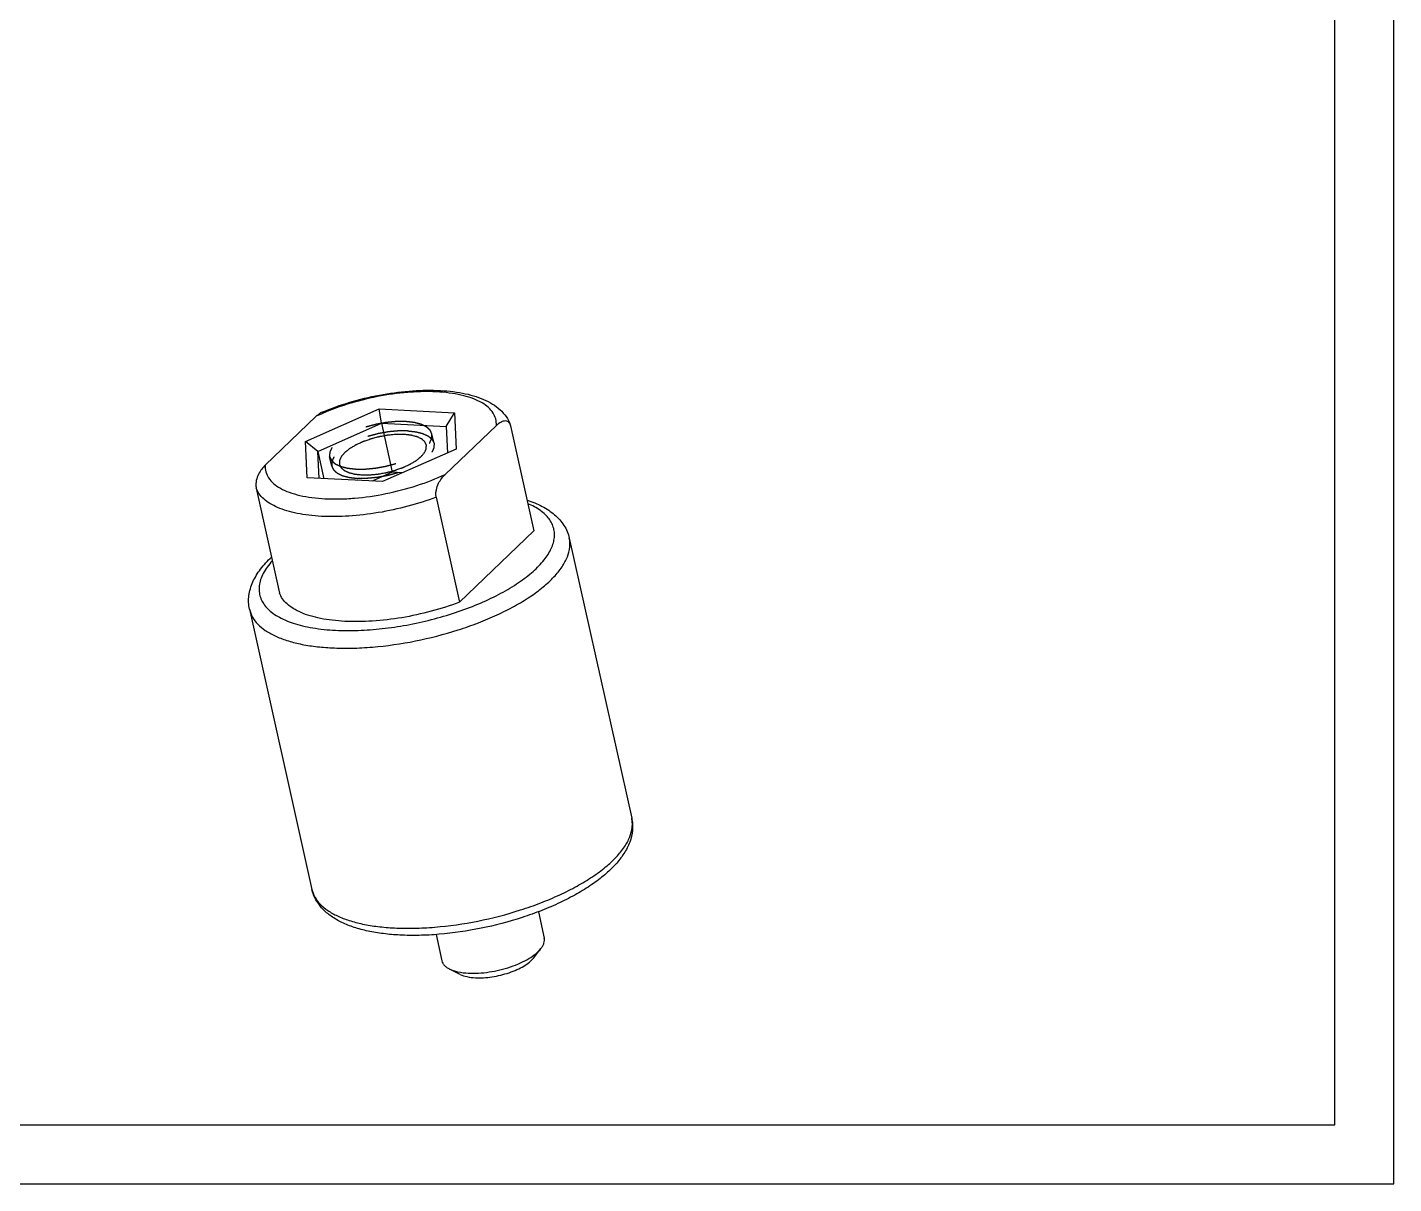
# Model space of a CAD drawing. Header units: millimetres. Extents: x 2093 to 2282, y -1513 to -1246.
# Drawn here: x 2177.4 to 2281.7, y -1513.1 to -1424.8 of the extents above; entities that cross this region are included whole.
import ezdxf

# ---------------------------------------------------------------- set-up
doc = ezdxf.new("R2010")
doc.units = ezdxf.units.MM
doc.header["$LTSCALE"] = 30.734
doc.linetypes.add('HIDDEN', pattern=[0.2, 0.1, -0.1])
doc.layers.get('0').update_dxf_attribs({"linetype": 'CONTINUOUS'})
doc.layers.add('02___PRT_ALL_AXES', color=7, linetype='CONTINUOUS')
doc.layers.add('DEFAULT_2', color=8, linetype='HIDDEN')

msp = doc.modelspace()

# ---------------------------------------------------------------- linework, layer by layer
at = {"color": 7, "linetype": 'Continuous'}
for p, q in [((2281.689, -1513.074), (2281.689, -1245.774)), ((2277.189, -1508.574), (2277.189, -1250.274)), ((2198.653, -1456.44), (2204.27, -1453.959)), ((2204.447, -1455.054), (2204.27, -1453.959)), ((2204.27, -1453.959), (2210.02, -1454.252)), ((2209.404, -1455.307), (2210.02, -1454.252)), ((2210.02, -1454.252), (2210.152, -1457.026)), ((2195.585, -1458.251), (2199.484, -1454.515)), ((2199.604, -1457.193), (2204.447, -1455.054)), ((2204.447, -1455.054), (2205.28, -1458.794)), ((2204.447, -1455.054), (2209.404, -1455.307)), ((2213.22, -1455.215), (2209.321, -1458.951)), ((2209.404, -1455.307), (2209.5, -1457.315)), ((2214.306, -1455.255), (2216.092, -1463.269)), ((2198.785, -1459.215), (2198.653, -1456.44)), ((2199.604, -1457.193), (2198.653, -1456.44)), ((2199.703, -1459.261), (2199.604, -1457.193)), ((2199.604, -1457.193), (2200.069, -1459.28)), ((2210.152, -1457.026), (2204.535, -1459.507)), ((2204.535, -1459.507), (2198.785, -1459.215)), ((2205.28, -1458.794), (2203.755, -1459.468)), ((2206.06, -1458.834), (2205.28, -1458.794)), ((2194.896, -1459.992), (2196.681, -1468.006)), ((2208.632, -1460.692), (2210.418, -1468.706)), ((2216.092, -1463.269), (2210.418, -1468.706)), ((2216.051, -1495.864), (2216.622, -1495.14)), ((2210.47, -1497.108), (2209.645, -1496.695)), ((2097.189, -1508.574), (2277.189, -1508.574)), ((2092.689, -1513.074), (2281.689, -1513.074))]:
    msp.add_line(p, q, dxfattribs=at)
msp.add_arc((2206.601, -1469.66), 16.734, 113.35993, 115.17041, dxfattribs=at)
for points, knots in [([(2199.925, -1454.203), (2200.615, -1453.913), (2202.053, -1453.405), (2204.275, -1452.867), (2206.508, -1452.557), (2208.324, -1452.501), (2209.684, -1452.596), (2210.613, -1452.732), (2211.468, -1452.935), (2212.24, -1453.208), (2212.926, -1453.557), (2213.515, -1453.994), (2213.988, -1454.526), (2214.204, -1454.946), (2214.28, -1455.164)], [0, 0, 0, 0, 0.1447961, 0.2942652, 0.4415806, 0.5802216, 0.6446441, 0.7051807, 0.7616597, 0.814215, 0.863366, 0.9100017, 0.9552327, 1, 1, 1, 1]), ([(2213.22, -1455.215), (2213.231, -1455.051), (2213.201, -1454.716), (2212.988, -1454.243), (2212.62, -1453.824), (2212.112, -1453.465), (2211.472, -1453.165), (2210.713, -1452.929), (2209.844, -1452.758), (2208.881, -1452.656), (2207.84, -1452.625), (2206.346, -1452.679), (2204.416, -1452.927), (2202.14, -1453.469), (2200.668, -1453.995), (2199.966, -1454.298)], [0, 0, 0, 0, 0.0336087, 0.0675317, 0.104448, 0.1463017, 0.1941532, 0.2483687, 0.3088238, 0.3750509, 0.4463364, 0.5217868, 0.6809327, 0.8434859, 1, 1, 1, 1]), ([(2199.925, -1454.203), (2199.845, -1454.237), (2199.689, -1454.332), (2199.552, -1454.45), (2199.484, -1454.515)], [0, 0, 0, 0, 0.4779278, 1, 1, 1, 1]), ([(2213.22, -1455.215), (2213.304, -1455.135), (2213.433, -1455.025), (2213.623, -1454.916), (2213.766, -1454.862), (2213.912, -1454.844), (2214.062, -1454.877), (2214.2, -1454.987), (2214.257, -1455.099), (2214.28, -1455.164)], [0, 0, 0, 0, 0.264274, 0.3861022, 0.5007334, 0.6097875, 0.7191499, 0.8427341, 1, 1, 1, 1]), ([(2214.28, -1455.164), (2214.283, -1455.171), (2214.293, -1455.201), (2214.301, -1455.232), (2214.306, -1455.255)], [0, 0, 0, 0, 0.2429329, 1, 1, 1, 1]), ([(2206.169, -1455.905), (2206.119, -1455.905), (2206.019, -1455.905), (2205.87, -1455.905), (2205.745, -1455.906), (2205.658, -1455.905), (2205.608, -1455.906), (2205.572, -1455.905), (2205.531, -1455.91), (2205.479, -1455.914), (2205.386, -1455.923), (2205.253, -1455.935), (2205.121, -1455.948), (2205.028, -1455.956), (2204.975, -1455.961), (2204.935, -1455.964), (2204.894, -1455.972), (2204.84, -1455.982), (2204.745, -1455.999), (2204.61, -1456.023), (2204.475, -1456.047), (2204.38, -1456.063), (2204.325, -1456.073), (2204.285, -1456.079), (2204.244, -1456.091), (2204.19, -1456.105), (2204.095, -1456.13), (2203.959, -1456.166), (2203.824, -1456.202), (2203.729, -1456.226), (2203.675, -1456.241), (2203.633, -1456.251), (2203.596, -1456.265), (2203.546, -1456.282), (2203.458, -1456.314), (2203.332, -1456.358), (2203.206, -1456.403), (2203.118, -1456.434), (2203.068, -1456.452), (2203.029, -1456.465), (2202.996, -1456.481), (2202.95, -1456.502), (2202.871, -1456.539), (2202.757, -1456.591), (2202.643, -1456.643), (2202.564, -1456.68), (2202.519, -1456.701), (2202.483, -1456.716), (2202.455, -1456.734), (2202.416, -1456.757), (2202.348, -1456.798), (2202.251, -1456.856), (2202.154, -1456.914), (2202.085, -1456.955), (2202.047, -1456.978), (2202.016, -1456.995), (2201.994, -1457.014), (2201.963, -1457.039), (2201.908, -1457.083), (2201.845, -1457.134), (2201.783, -1457.184), (2201.736, -1457.222), (2201.697, -1457.253), (2201.669, -1457.275), (2201.654, -1457.288), (2201.641, -1457.297), (2201.634, -1457.306), (2201.623, -1457.319), (2201.605, -1457.341), (2201.567, -1457.385), (2201.514, -1457.448), (2201.46, -1457.511), (2201.423, -1457.555), (2201.404, -1457.577), (2201.394, -1457.59), (2201.384, -1457.599), (2201.382, -1457.608), (2201.375, -1457.621), (2201.366, -1457.642), (2201.346, -1457.685), (2201.323, -1457.735), (2201.301, -1457.784), (2201.284, -1457.821), (2201.27, -1457.852), (2201.26, -1457.874), (2201.254, -1457.886), (2201.249, -1457.895), (2201.25, -1457.904), (2201.249, -1457.916), (2201.249, -1457.936), (2201.247, -1457.977), (2201.245, -1458.023), (2201.244, -1458.07), (2201.243, -1458.104), (2201.242, -1458.134), (2201.241, -1458.154), (2201.241, -1458.165), (2201.239, -1458.174), (2201.244, -1458.182), (2201.249, -1458.193), (2201.258, -1458.211), (2201.27, -1458.238), (2201.285, -1458.27), (2201.305, -1458.313), (2201.325, -1458.355), (2201.343, -1458.392), (2201.351, -1458.411), (2201.357, -1458.422), (2201.359, -1458.43), (2201.368, -1458.436), (2201.378, -1458.445), (2201.396, -1458.461), (2201.421, -1458.483), (2201.451, -1458.51), (2201.491, -1458.545), (2201.531, -1458.581), (2201.566, -1458.612), (2201.584, -1458.627), (2201.594, -1458.636), (2201.6, -1458.643), (2201.613, -1458.648), (2201.627, -1458.655), (2201.653, -1458.667), (2201.705, -1458.692), (2201.778, -1458.727), (2201.852, -1458.762), (2201.904, -1458.786), (2201.929, -1458.798), (2201.944, -1458.805), (2201.954, -1458.811), (2201.97, -1458.814), (2201.988, -1458.819), (2202.021, -1458.827), (2202.087, -1458.844), (2202.182, -1458.868), (2202.276, -1458.893), (2202.342, -1458.909), (2202.375, -1458.918), (2202.394, -1458.923), (2202.407, -1458.927), (2202.426, -1458.928), (2202.448, -1458.931), (2202.488, -1458.935), (2202.545, -1458.941), (2202.613, -1458.949), (2202.704, -1458.959), (2202.817, -1458.971), (2202.908, -1458.981), (2202.954, -1458.986)], [0, 0, 0, 0, 0.015625, 0.03125, 0.046875, 0.0546875, 0.0585938, 0.0625, 0.0664062, 0.0703125, 0.078125, 0.09375, 0.109375, 0.1171875, 0.1210938, 0.125, 0.1289062, 0.1328125, 0.140625, 0.15625, 0.171875, 0.1796875, 0.1835938, 0.1875, 0.1914062, 0.1953125, 0.203125, 0.21875, 0.234375, 0.2421875, 0.2460938, 0.25, 0.2539062, 0.2578125, 0.265625, 0.28125, 0.296875, 0.3046875, 0.3085938, 0.3125, 0.3164062, 0.3203125, 0.328125, 0.34375, 0.359375, 0.3671875, 0.3710938, 0.375, 0.3789062, 0.3828125, 0.390625, 0.40625, 0.421875, 0.4296875, 0.4335938, 0.4375, 0.4414062, 0.4453125, 0.453125, 0.46875, 0.4765625, 0.484375, 0.4921875, 0.4960938, 0.4980469, 0.5, 0.5019531, 0.5039062, 0.5078125, 0.515625, 0.53125, 0.546875, 0.5546875, 0.5585938, 0.5605469, 0.5625, 0.5644531, 0.5664062, 0.5703125, 0.578125, 0.59375, 0.6015625, 0.609375, 0.6171875, 0.6210938, 0.6230469, 0.625, 0.6269531, 0.6289062, 0.6328125, 0.640625, 0.65625, 0.6640625, 0.671875, 0.6796875, 0.6835938, 0.6855469, 0.6875, 0.6894531, 0.6914062, 0.6953125, 0.703125, 0.7109375, 0.71875, 0.734375, 0.7421875, 0.7460938, 0.7480469, 0.75, 0.7519531, 0.7539062, 0.7578125, 0.765625, 0.7734375, 0.78125, 0.796875, 0.8046875, 0.8085938, 0.8105469, 0.8125, 0.8144531, 0.8164062, 0.8203125, 0.828125, 0.84375, 0.859375, 0.8671875, 0.8710938, 0.8730469, 0.875, 0.8769531, 0.8789062, 0.8828125, 0.890625, 0.90625, 0.921875, 0.9296875, 0.9335938, 0.9355469, 0.9375, 0.9394531, 0.9414062, 0.9453125, 0.953125, 0.9609375, 0.96875, 0.984375, 1, 1, 1, 1]), ([(2202.954, -1458.986), (2203.003, -1458.986), (2203.103, -1458.986), (2203.252, -1458.986), (2203.377, -1458.986), (2203.464, -1458.986), (2203.514, -1458.985), (2203.55, -1458.987), (2203.591, -1458.982), (2203.644, -1458.977), (2203.737, -1458.968), (2203.869, -1458.956), (2204.002, -1458.944), (2204.094, -1458.935), (2204.147, -1458.93), (2204.187, -1458.927), (2204.228, -1458.919), (2204.282, -1458.91), (2204.377, -1458.893), (2204.512, -1458.869), (2204.648, -1458.845), (2204.743, -1458.828), (2204.797, -1458.818), (2204.837, -1458.812), (2204.878, -1458.8), (2204.932, -1458.786), (2205.027, -1458.761), (2205.163, -1458.726), (2205.298, -1458.69), (2205.394, -1458.665), (2205.448, -1458.65), (2205.489, -1458.641), (2205.526, -1458.626), (2205.577, -1458.609), (2205.665, -1458.578), (2205.791, -1458.533), (2205.916, -1458.488), (2206.005, -1458.457), (2206.054, -1458.439), (2206.094, -1458.427), (2206.126, -1458.41), (2206.172, -1458.39), (2206.252, -1458.353), (2206.365, -1458.301), (2206.479, -1458.248), (2206.559, -1458.212), (2206.604, -1458.19), (2206.64, -1458.175), (2206.667, -1458.157), (2206.706, -1458.134), (2206.774, -1458.093), (2206.872, -1458.035), (2206.969, -1457.977), (2207.037, -1457.937), (2207.075, -1457.913), (2207.106, -1457.896), (2207.128, -1457.877), (2207.16, -1457.852), (2207.214, -1457.808), (2207.277, -1457.758), (2207.339, -1457.707), (2207.386, -1457.67), (2207.425, -1457.638), (2207.453, -1457.616), (2207.468, -1457.604), (2207.481, -1457.594), (2207.488, -1457.585), (2207.499, -1457.572), (2207.517, -1457.55), (2207.555, -1457.506), (2207.608, -1457.443), (2207.662, -1457.38), (2207.699, -1457.336), (2207.718, -1457.314), (2207.728, -1457.302), (2207.738, -1457.292), (2207.741, -1457.283), (2207.747, -1457.271), (2207.756, -1457.249), (2207.776, -1457.206), (2207.799, -1457.157), (2207.822, -1457.107), (2207.839, -1457.07), (2207.853, -1457.039), (2207.863, -1457.018), (2207.868, -1457.005), (2207.874, -1456.996), (2207.873, -1456.987), (2207.873, -1456.976), (2207.874, -1456.955), (2207.875, -1456.915), (2207.877, -1456.868), (2207.878, -1456.822), (2207.88, -1456.787), (2207.881, -1456.758), (2207.882, -1456.737), (2207.881, -1456.726), (2207.883, -1456.717), (2207.878, -1456.709), (2207.873, -1456.698), (2207.864, -1456.68), (2207.852, -1456.653), (2207.837, -1456.621), (2207.817, -1456.579), (2207.797, -1456.536), (2207.779, -1456.499), (2207.771, -1456.48), (2207.765, -1456.47), (2207.763, -1456.461), (2207.754, -1456.455), (2207.745, -1456.446), (2207.727, -1456.431), (2207.702, -1456.408), (2207.672, -1456.382), (2207.631, -1456.346), (2207.591, -1456.311), (2207.556, -1456.279), (2207.539, -1456.264), (2207.528, -1456.255), (2207.522, -1456.248), (2207.51, -1456.243), (2207.495, -1456.236), (2207.469, -1456.224), (2207.418, -1456.199), (2207.344, -1456.165), (2207.27, -1456.13), (2207.219, -1456.105), (2207.193, -1456.093), (2207.178, -1456.086), (2207.168, -1456.08), (2207.153, -1456.077), (2207.134, -1456.072), (2207.101, -1456.064), (2207.035, -1456.047), (2206.941, -1456.023), (2206.846, -1455.999), (2206.78, -1455.982), (2206.747, -1455.973), (2206.728, -1455.969), (2206.715, -1455.965), (2206.697, -1455.963), (2206.674, -1455.961), (2206.634, -1455.956), (2206.578, -1455.95), (2206.51, -1455.943), (2206.419, -1455.933), (2206.305, -1455.92), (2206.214, -1455.91), (2206.169, -1455.905)], [0, 0, 0, 0, 0.015625, 0.03125, 0.046875, 0.0546875, 0.0585938, 0.0625, 0.0664062, 0.0703125, 0.078125, 0.09375, 0.109375, 0.1171875, 0.1210938, 0.125, 0.1289062, 0.1328125, 0.140625, 0.15625, 0.171875, 0.1796875, 0.1835938, 0.1875, 0.1914062, 0.1953125, 0.203125, 0.21875, 0.234375, 0.2421875, 0.2460938, 0.25, 0.2539062, 0.2578125, 0.265625, 0.28125, 0.296875, 0.3046875, 0.3085938, 0.3125, 0.3164062, 0.3203125, 0.328125, 0.34375, 0.359375, 0.3671875, 0.3710938, 0.375, 0.3789062, 0.3828125, 0.390625, 0.40625, 0.421875, 0.4296875, 0.4335938, 0.4375, 0.4414062, 0.4453125, 0.453125, 0.46875, 0.4765625, 0.484375, 0.4921875, 0.4960938, 0.4980469, 0.5, 0.5019531, 0.5039062, 0.5078125, 0.515625, 0.53125, 0.546875, 0.5546875, 0.5585938, 0.5605469, 0.5625, 0.5644531, 0.5664062, 0.5703125, 0.578125, 0.59375, 0.6015625, 0.609375, 0.6171875, 0.6210938, 0.6230469, 0.625, 0.6269531, 0.6289062, 0.6328125, 0.640625, 0.65625, 0.6640625, 0.671875, 0.6796875, 0.6835938, 0.6855469, 0.6875, 0.6894531, 0.6914062, 0.6953125, 0.703125, 0.7109375, 0.71875, 0.734375, 0.7421875, 0.7460938, 0.7480469, 0.75, 0.7519531, 0.7539062, 0.7578125, 0.765625, 0.7734375, 0.78125, 0.796875, 0.8046875, 0.8085938, 0.8105469, 0.8125, 0.8144531, 0.8164062, 0.8203125, 0.828125, 0.84375, 0.859375, 0.8671875, 0.8710938, 0.8730469, 0.875, 0.8769531, 0.8789062, 0.8828125, 0.890625, 0.90625, 0.921875, 0.9296875, 0.9335938, 0.9355469, 0.9375, 0.9394531, 0.9414062, 0.9453125, 0.953125, 0.9609375, 0.96875, 0.984375, 1, 1, 1, 1]), ([(2195.585, -1458.251), (2195.488, -1458.344), (2195.298, -1458.556), (2195.055, -1458.946), (2194.91, -1459.346), (2194.862, -1459.708), (2194.875, -1459.9), (2194.896, -1459.992)], [0, 0, 0, 0, 0.2059534, 0.4379733, 0.7066998, 0.8548661, 1, 1, 1, 1]), ([(2195.585, -1458.251), (2195.574, -1458.42), (2195.606, -1458.767), (2195.834, -1459.253), (2196.225, -1459.68), (2196.765, -1460.043), (2197.442, -1460.343), (2198.244, -1460.575), (2199.16, -1460.737), (2200.171, -1460.825), (2201.261, -1460.838), (2202.817, -1460.754), (2204.808, -1460.461), (2207.132, -1459.856), (2208.62, -1459.281), (2209.321, -1458.951)], [0, 0, 0, 0, 0.0334073, 0.0672246, 0.1042542, 0.1464752, 0.1949191, 0.2498914, 0.3111915, 0.3782686, 0.4503213, 0.5263666, 0.6858314, 0.8470169, 1, 1, 1, 1]), ([(2208.632, -1460.692), (2208.612, -1460.6), (2208.599, -1460.408), (2208.647, -1460.046), (2208.792, -1459.646), (2209.035, -1459.256), (2209.225, -1459.043), (2209.321, -1458.951)], [0, 0, 0, 0, 0.1452543, 0.2935876, 0.5623076, 0.7941788, 1, 1, 1, 1]), ([(2208.632, -1460.692), (2207.924, -1460.958), (2206.466, -1461.421), (2204.236, -1461.904), (2202.026, -1462.168), (2200.249, -1462.195), (2198.933, -1462.087), (2198.049, -1461.949), (2197.251, -1461.754), (2196.551, -1461.505), (2195.955, -1461.202), (2195.472, -1460.85), (2195.109, -1460.45), (2194.95, -1460.146), (2194.896, -1459.992)], [0, 0, 0, 0, 0.1550319, 0.3131217, 0.4672548, 0.6107351, 0.6766683, 0.7379096, 0.7940254, 0.8447686, 0.8901443, 0.9305004, 0.9666595, 1, 1, 1, 1]), ([(2200.949, -1470.848), (2201.523, -1470.877), (2202.71, -1470.881), (2204.526, -1470.743), (2206.394, -1470.465), (2208.262, -1470.054), (2210.078, -1469.523), (2211.793, -1468.886), (2213.358, -1468.16), (2214.732, -1467.366), (2215.877, -1466.525), (2216.766, -1465.659), (2217.295, -1464.899), (2217.546, -1464.3), (2217.648, -1463.877), (2217.669, -1463.464), (2217.608, -1463.066), (2217.466, -1462.686), (2217.245, -1462.33), (2216.947, -1461.999), (2216.43, -1461.576), (2215.966, -1461.331), (2215.635, -1461.189)], [0, 0, 0, 0, 0.0760377, 0.1568853, 0.2407495, 0.3256924, 0.4097348, 0.4909347, 0.5674759, 0.6377637, 0.700543, 0.7550627, 0.801342, 0.8217684, 0.8407359, 0.858674, 0.87612, 0.8936702, 0.9119079, 0.9313365, 0.9523452, 1, 1, 1, 1]), ([(2215.568, -1460.912), (2215.963, -1461.043), (2216.533, -1461.274), (2217.221, -1461.68), (2217.673, -1462.018), (2218.065, -1462.402), (2218.391, -1462.83), (2218.64, -1463.3), (2218.747, -1463.637), (2218.786, -1463.809)], [0, 0, 0, 0, 0.2759434, 0.4047018, 0.528601, 0.6489422, 0.7670276, 0.8834641, 1, 1, 1, 1]), ([(2200.675, -1472.191), (2201.175, -1472.216), (2202.204, -1472.229), (2204.339, -1472.116), (2207.074, -1471.72), (2209.766, -1471.027), (2211.832, -1470.301), (2213.272, -1469.694), (2214.591, -1469.031), (2215.765, -1468.323), (2216.775, -1467.583), (2217.602, -1466.823), (2218.233, -1466.055), (2218.657, -1465.289), (2218.83, -1464.644), (2218.843, -1464.155), (2218.811, -1463.922), (2218.786, -1463.809)], [0, 0, 0, 0, 0.0698078, 0.1434557, 0.2979058, 0.4542225, 0.5301494, 0.603057, 0.6719153, 0.7358261, 0.7940726, 0.8461887, 0.8920595, 0.9320762, 0.9673509, 0.983855, 1, 1, 1, 1]), ([(2194.384, -1469.247), (2194.346, -1469.075), (2194.3, -1468.724), (2194.326, -1468.192), (2194.439, -1467.666), (2194.632, -1467.152), (2194.897, -1466.654), (2195.348, -1465.994), (2195.766, -1465.543), (2196.069, -1465.257)], [0, 0, 0, 0, 0.1165401, 0.2329642, 0.3510445, 0.4713896, 0.5952882, 0.7240516, 1, 1, 1, 1]), ([(2196.128, -1465.532), (2195.99, -1465.688), (2195.738, -1465.998), (2195.435, -1466.485), (2195.227, -1466.966), (2195.116, -1467.439), (2195.107, -1467.898), (2195.2, -1468.339), (2195.394, -1468.753), (2195.686, -1469.137), (2196.07, -1469.488), (2196.542, -1469.803), (2197.099, -1470.081), (2197.736, -1470.32), (2198.447, -1470.519), (2199.52, -1470.734), (2200.367, -1470.818), (2200.949, -1470.848)], [0, 0, 0, 0, 0.0647475, 0.1236741, 0.1773627, 0.2267924, 0.2733746, 0.3188926, 0.3652894, 0.4143757, 0.4676042, 0.525993, 0.5901623, 0.6604034, 0.7367472, 0.8190339, 1, 1, 1, 1]), ([(2210.418, -1468.706), (2209.71, -1468.972), (2208.252, -1469.435), (2206.022, -1469.918), (2203.812, -1470.181), (2202.035, -1470.209), (2200.719, -1470.101), (2199.834, -1469.963), (2199.037, -1469.768), (2198.336, -1469.518), (2197.741, -1469.216), (2197.258, -1468.864), (2196.895, -1468.464), (2196.735, -1468.159), (2196.681, -1468.006)], [0, 0, 0, 0, 0.155032, 0.3131217, 0.4672548, 0.6107351, 0.6766683, 0.7379096, 0.7940254, 0.8447686, 0.8901443, 0.9305004, 0.9666595, 1, 1, 1, 1]), ([(2194.384, -1469.247), (2194.43, -1469.452), (2194.591, -1469.864), (2195.014, -1470.412), (2195.606, -1470.894), (2196.356, -1471.308), (2197.254, -1471.649), (2198.287, -1471.915), (2199.442, -1472.102), (2200.253, -1472.17), (2200.675, -1472.191)], [0, 0, 0, 0, 0.0855341, 0.1769907, 0.2789641, 0.3942811, 0.5242498, 0.669036, 0.828038, 1, 1, 1, 1]), ([(2205.437, -1493.561), (2205.937, -1493.586), (2206.966, -1493.599), (2209.101, -1493.485), (2211.836, -1493.089), (2214.528, -1492.397), (2216.594, -1491.671), (2218.034, -1491.064), (2219.353, -1490.401), (2220.527, -1489.693), (2221.537, -1488.952), (2222.364, -1488.193), (2222.995, -1487.425), (2223.419, -1486.659), (2223.592, -1486.014), (2223.605, -1485.525), (2223.573, -1485.292), (2223.548, -1485.179)], [0, 0, 0, 0, 0.0698078, 0.1434557, 0.2979058, 0.4542225, 0.5301494, 0.603057, 0.6719153, 0.7358261, 0.7940726, 0.8461887, 0.8920595, 0.9320762, 0.9673509, 0.983855, 1, 1, 1, 1]), ([(2223.548, -1485.179), (2223.581, -1485.329), (2223.624, -1485.635), (2223.615, -1486.256), (2223.428, -1487.036), (2222.969, -1487.917), (2222.313, -1488.75), (2221.481, -1489.54), (2220.486, -1490.29), (2219.342, -1490.996), (2218.064, -1491.652), (2216.673, -1492.25), (2214.678, -1492.962), (2212.075, -1493.642), (2209.426, -1494.031), (2207.351, -1494.144), (2206.347, -1494.131), (2205.858, -1494.106)], [0, 0, 0, 0, 0.0213504, 0.0426319, 0.0858732, 0.131014, 0.1794516, 0.2321889, 0.2896854, 0.3519141, 0.4184757, 0.4886991, 0.5617203, 0.7120414, 0.8608957, 0.932148, 1, 1, 1, 1]), ([(2205.858, -1494.106), (2205.437, -1494.085), (2204.622, -1494.016), (2203.455, -1493.824), (2202.392, -1493.544), (2201.444, -1493.173), (2200.619, -1492.704), (2199.932, -1492.126), (2199.497, -1491.54), (2199.258, -1491.025), (2199.177, -1490.754), (2199.146, -1490.616)], [0, 0, 0, 0, 0.1567674, 0.3032176, 0.4388276, 0.5640417, 0.6801936, 0.7896786, 0.8954106, 0.9475967, 1, 1, 1, 1]), ([(2199.146, -1490.616), (2199.192, -1490.821), (2199.353, -1491.233), (2199.775, -1491.782), (2200.368, -1492.264), (2201.118, -1492.677), (2202.015, -1493.019), (2203.049, -1493.285), (2204.204, -1493.472), (2205.015, -1493.539), (2205.437, -1493.561)], [0, 0, 0, 0, 0.0855341, 0.1769907, 0.2789641, 0.3942811, 0.5242498, 0.669036, 0.828038, 1, 1, 1, 1]), ([(2216.622, -1495.14), (2216.675, -1495.073), (2216.766, -1494.941), (2216.86, -1494.731), (2216.902, -1494.526), (2216.892, -1494.392), (2216.878, -1494.329)], [0, 0, 0, 0, 0.2898761, 0.5478002, 0.7808451, 1, 1, 1, 1]), ([(2209.07, -1496.069), (2209.084, -1496.132), (2209.132, -1496.257), (2209.256, -1496.426), (2209.431, -1496.575), (2209.57, -1496.657), (2209.645, -1496.695)], [0, 0, 0, 0, 0.2191544, 0.4521909, 0.7101223, 1, 1, 1, 1]), ([(2211.083, -1497.011), (2211.338, -1497.024), (2211.868, -1497.019), (2212.676, -1496.933), (2213.498, -1496.772), (2214.297, -1496.543), (2215.038, -1496.255), (2215.688, -1495.923), (2216.221, -1495.56), (2216.51, -1495.282), (2216.622, -1495.14)], [0, 0, 0, 0, 0.1276294, 0.2644022, 0.4053735, 0.545275, 0.6789264, 0.801591, 0.9094104, 1, 1, 1, 1]), ([(2211.62, -1497.361), (2211.824, -1497.372), (2212.248, -1497.367), (2212.895, -1497.299), (2213.552, -1497.17), (2214.191, -1496.986), (2214.784, -1496.756), (2215.304, -1496.49), (2215.73, -1496.2), (2215.962, -1495.978), (2216.051, -1495.864)], [0, 0, 0, 0, 0.1276283, 0.2644026, 0.4053739, 0.5452753, 0.6789265, 0.8015905, 0.9094098, 1, 1, 1, 1]), ([(2209.645, -1496.695), (2209.739, -1496.742), (2209.946, -1496.825), (2210.424, -1496.953), (2210.812, -1496.997), (2211.083, -1497.011)], [0, 0, 0, 0, 0.2125678, 0.4510017, 1, 1, 1, 1]), ([(2210.47, -1497.108), (2210.629, -1497.187), (2211.01, -1497.305), (2211.403, -1497.35), (2211.62, -1497.361)], [0, 0, 0, 0, 0.4505297, 1, 1, 1, 1])]:
    msp.add_open_spline(points, degree=3, knots=knots, dxfattribs=at)
at = {"layer": '02___PRT_ALL_AXES', "color": 7, "linetype": 'Continuous'}
for p, q in [((2218.786, -1463.809), (2223.548, -1485.179)), ((2194.384, -1469.247), (2199.146, -1490.616)), ((2216.431, -1492.322), (2216.878, -1494.329)), ((2208.622, -1494.062), (2209.07, -1496.069))]:
    msp.add_line(p, q, dxfattribs=at)
at = {"layer": 'DEFAULT_2', "color": 8, "linetype": 'HIDDEN'}
for p, q in [((2208.465, -1456.576), (2208.307, -1455.863)), ((2200.657, -1458.316), (2200.498, -1457.603))]:
    msp.add_line(p, q, dxfattribs=at)
for points, knots in [([(2206.294, -1454.921), (2206.235, -1454.921), (2206.118, -1454.921), (2205.942, -1454.921), (2205.796, -1454.922), (2205.693, -1454.921), (2205.634, -1454.922), (2205.592, -1454.92), (2205.544, -1454.926), (2205.482, -1454.932), (2205.372, -1454.942), (2205.217, -1454.956), (2205.061, -1454.971), (2204.952, -1454.981), (2204.889, -1454.987), (2204.843, -1454.99), (2204.795, -1455), (2204.731, -1455.011), (2204.619, -1455.031), (2204.46, -1455.059), (2204.3, -1455.088), (2204.189, -1455.107), (2204.125, -1455.119), (2204.077, -1455.126), (2204.029, -1455.14), (2203.966, -1455.156), (2203.854, -1455.186), (2203.694, -1455.228), (2203.535, -1455.27), (2203.423, -1455.299), (2203.36, -1455.316), (2203.311, -1455.327), (2203.267, -1455.344), (2203.208, -1455.365), (2203.104, -1455.402), (2202.956, -1455.454), (2202.808, -1455.507), (2202.704, -1455.543), (2202.646, -1455.564), (2202.6, -1455.579), (2202.561, -1455.598), (2202.507, -1455.623), (2202.414, -1455.666), (2202.28, -1455.728), (2202.146, -1455.789), (2202.052, -1455.832), (2201.999, -1455.857), (2201.957, -1455.875), (2201.925, -1455.896), (2201.879, -1455.923), (2201.799, -1455.971), (2201.684, -1456.039), (2201.57, -1456.108), (2201.49, -1456.156), (2201.45, -1456.18), (2201.427, -1456.193), (2201.409, -1456.203), (2201.396, -1456.215), (2201.378, -1456.229), (2201.346, -1456.255), (2201.281, -1456.307), (2201.208, -1456.366), (2201.134, -1456.425), (2201.079, -1456.47), (2201.033, -1456.507), (2201, -1456.533), (2200.982, -1456.547), (2200.967, -1456.558), (2200.959, -1456.569), (2200.946, -1456.584), (2200.924, -1456.61), (2200.893, -1456.647), (2200.855, -1456.692), (2200.817, -1456.736), (2200.78, -1456.78), (2200.742, -1456.825), (2200.711, -1456.862), (2200.688, -1456.888), (2200.676, -1456.903), (2200.665, -1456.914), (2200.662, -1456.925), (2200.655, -1456.939), (2200.643, -1456.965), (2200.626, -1457.001), (2200.607, -1457.044), (2200.587, -1457.088), (2200.567, -1457.131), (2200.547, -1457.175), (2200.53, -1457.211), (2200.518, -1457.237), (2200.512, -1457.251), (2200.505, -1457.262), (2200.507, -1457.272), (2200.506, -1457.286), (2200.505, -1457.31), (2200.504, -1457.344), (2200.503, -1457.385), (2200.501, -1457.426), (2200.5, -1457.467), (2200.498, -1457.508), (2200.497, -1457.543), (2200.496, -1457.567), (2200.496, -1457.58), (2200.494, -1457.591), (2200.5, -1457.6), (2200.506, -1457.612), (2200.516, -1457.634), (2200.531, -1457.666), (2200.548, -1457.703), (2200.566, -1457.741), (2200.584, -1457.778), (2200.601, -1457.816), (2200.616, -1457.847), (2200.626, -1457.869), (2200.633, -1457.882), (2200.636, -1457.891), (2200.646, -1457.899), (2200.657, -1457.909), (2200.678, -1457.928), (2200.708, -1457.954), (2200.743, -1457.985), (2200.779, -1458.016), (2200.814, -1458.048), (2200.849, -1458.079), (2200.879, -1458.105), (2200.9, -1458.124), (2200.912, -1458.134), (2200.919, -1458.142), (2200.934, -1458.148), (2200.951, -1458.156), (2200.981, -1458.171), (2201.024, -1458.191), (2201.076, -1458.216), (2201.129, -1458.241), (2201.181, -1458.265), (2201.233, -1458.29), (2201.276, -1458.31), (2201.306, -1458.325), (2201.324, -1458.333), (2201.336, -1458.34), (2201.354, -1458.343), (2201.375, -1458.349), (2201.414, -1458.359), (2201.47, -1458.373), (2201.537, -1458.39), (2201.625, -1458.413), (2201.714, -1458.436), (2201.792, -1458.455), (2201.831, -1458.465), (2201.853, -1458.471), (2201.869, -1458.476), (2201.89, -1458.477), (2201.916, -1458.48), (2201.963, -1458.485), (2202.03, -1458.493), (2202.11, -1458.502), (2202.217, -1458.513), (2202.351, -1458.528), (2202.458, -1458.54), (2202.511, -1458.546)], [0, 0, 0, 0, 0.015625, 0.03125, 0.046875, 0.0546875, 0.0585938, 0.0625, 0.0664062, 0.0703125, 0.078125, 0.09375, 0.109375, 0.1171875, 0.1210938, 0.125, 0.1289062, 0.1328125, 0.140625, 0.15625, 0.171875, 0.1796875, 0.1835938, 0.1875, 0.1914062, 0.1953125, 0.203125, 0.21875, 0.234375, 0.2421875, 0.2460938, 0.25, 0.2539062, 0.2578125, 0.265625, 0.28125, 0.296875, 0.3046875, 0.3085938, 0.3125, 0.3164062, 0.3203125, 0.328125, 0.34375, 0.359375, 0.3671875, 0.3710938, 0.375, 0.3789062, 0.3828125, 0.390625, 0.40625, 0.421875, 0.4296875, 0.4335938, 0.4355469, 0.4375, 0.4394531, 0.4414062, 0.4453125, 0.453125, 0.46875, 0.4765625, 0.484375, 0.4921875, 0.4960938, 0.4980469, 0.5, 0.5019531, 0.5039062, 0.5078125, 0.515625, 0.5234375, 0.53125, 0.5390625, 0.546875, 0.5546875, 0.5585938, 0.5605469, 0.5625, 0.5644531, 0.5664062, 0.5703125, 0.578125, 0.5859375, 0.59375, 0.6015625, 0.609375, 0.6171875, 0.6210938, 0.6230469, 0.625, 0.6269531, 0.6289062, 0.6328125, 0.640625, 0.6484375, 0.65625, 0.6640625, 0.671875, 0.6796875, 0.6835938, 0.6855469, 0.6875, 0.6894531, 0.6914062, 0.6953125, 0.703125, 0.7109375, 0.71875, 0.7265625, 0.734375, 0.7421875, 0.7460938, 0.7480469, 0.75, 0.7519531, 0.7539062, 0.7578125, 0.765625, 0.7734375, 0.78125, 0.7890625, 0.796875, 0.8046875, 0.8085938, 0.8105469, 0.8125, 0.8144531, 0.8164062, 0.8203125, 0.828125, 0.8359375, 0.84375, 0.8515625, 0.859375, 0.8671875, 0.8710938, 0.8730469, 0.875, 0.8769531, 0.8789062, 0.8828125, 0.890625, 0.8984375, 0.90625, 0.921875, 0.9296875, 0.9335938, 0.9355469, 0.9375, 0.9394531, 0.9414062, 0.9453125, 0.953125, 0.9609375, 0.96875, 0.984375, 1, 1, 1, 1]), ([(2202.511, -1458.546), (2202.57, -1458.545), (2202.687, -1458.545), (2202.863, -1458.545), (2203.009, -1458.545), (2203.111, -1458.545), (2203.17, -1458.545), (2203.213, -1458.546), (2203.261, -1458.54), (2203.323, -1458.535), (2203.432, -1458.525), (2203.588, -1458.51), (2203.744, -1458.496), (2203.853, -1458.486), (2203.916, -1458.479), (2203.962, -1458.477), (2204.01, -1458.467), (2204.074, -1458.456), (2204.186, -1458.436), (2204.345, -1458.408), (2204.504, -1458.379), (2204.616, -1458.36), (2204.68, -1458.348), (2204.727, -1458.341), (2204.775, -1458.327), (2204.839, -1458.31), (2204.951, -1458.281), (2205.11, -1458.239), (2205.27, -1458.197), (2205.382, -1458.168), (2205.445, -1458.151), (2205.494, -1458.139), (2205.537, -1458.122), (2205.597, -1458.102), (2205.7, -1458.065), (2205.849, -1458.013), (2205.997, -1457.96), (2206.101, -1457.924), (2206.159, -1457.902), (2206.205, -1457.888), (2206.244, -1457.868), (2206.298, -1457.844), (2206.391, -1457.801), (2206.525, -1457.739), (2206.659, -1457.677), (2206.753, -1457.634), (2206.805, -1457.61), (2206.848, -1457.592), (2206.88, -1457.571), (2206.926, -1457.543), (2207.006, -1457.495), (2207.12, -1457.427), (2207.235, -1457.359), (2207.315, -1457.311), (2207.355, -1457.287), (2207.378, -1457.273), (2207.396, -1457.263), (2207.408, -1457.252), (2207.427, -1457.237), (2207.459, -1457.211), (2207.524, -1457.16), (2207.597, -1457.1), (2207.671, -1457.041), (2207.726, -1456.997), (2207.772, -1456.96), (2207.805, -1456.934), (2207.822, -1456.919), (2207.838, -1456.908), (2207.846, -1456.897), (2207.859, -1456.882), (2207.88, -1456.856), (2207.912, -1456.819), (2207.95, -1456.775), (2207.988, -1456.731), (2208.025, -1456.686), (2208.063, -1456.642), (2208.094, -1456.605), (2208.117, -1456.579), (2208.129, -1456.564), (2208.14, -1456.553), (2208.143, -1456.542), (2208.15, -1456.528), (2208.162, -1456.502), (2208.178, -1456.466), (2208.198, -1456.422), (2208.218, -1456.379), (2208.238, -1456.335), (2208.258, -1456.292), (2208.275, -1456.255), (2208.287, -1456.23), (2208.293, -1456.215), (2208.299, -1456.204), (2208.298, -1456.194), (2208.299, -1456.181), (2208.3, -1456.157), (2208.301, -1456.122), (2208.302, -1456.081), (2208.304, -1456.04), (2208.305, -1455.999), (2208.307, -1455.958), (2208.308, -1455.924), (2208.309, -1455.9), (2208.309, -1455.886), (2208.311, -1455.876), (2208.305, -1455.867), (2208.299, -1455.854), (2208.289, -1455.832), (2208.274, -1455.801), (2208.256, -1455.763), (2208.239, -1455.726), (2208.221, -1455.688), (2208.203, -1455.651), (2208.189, -1455.619), (2208.179, -1455.597), (2208.172, -1455.585), (2208.169, -1455.575), (2208.159, -1455.568), (2208.148, -1455.557), (2208.127, -1455.539), (2208.097, -1455.513), (2208.062, -1455.482), (2208.026, -1455.45), (2207.991, -1455.419), (2207.955, -1455.387), (2207.926, -1455.361), (2207.905, -1455.343), (2207.893, -1455.333), (2207.886, -1455.324), (2207.871, -1455.319), (2207.854, -1455.31), (2207.824, -1455.296), (2207.78, -1455.275), (2207.728, -1455.251), (2207.676, -1455.226), (2207.624, -1455.201), (2207.572, -1455.177), (2207.529, -1455.156), (2207.499, -1455.142), (2207.481, -1455.134), (2207.469, -1455.127), (2207.451, -1455.123), (2207.43, -1455.117), (2207.39, -1455.108), (2207.335, -1455.093), (2207.268, -1455.076), (2207.18, -1455.054), (2207.091, -1455.031), (2207.013, -1455.011), (2206.974, -1455.001), (2206.952, -1454.996), (2206.936, -1454.991), (2206.915, -1454.989), (2206.889, -1454.986), (2206.842, -1454.981), (2206.775, -1454.974), (2206.695, -1454.965), (2206.588, -1454.953), (2206.454, -1454.939), (2206.347, -1454.927), (2206.294, -1454.921)], [0, 0, 0, 0, 0.015625, 0.03125, 0.046875, 0.0546875, 0.0585938, 0.0625, 0.0664062, 0.0703125, 0.078125, 0.09375, 0.109375, 0.1171875, 0.1210938, 0.125, 0.1289062, 0.1328125, 0.140625, 0.15625, 0.171875, 0.1796875, 0.1835938, 0.1875, 0.1914062, 0.1953125, 0.203125, 0.21875, 0.234375, 0.2421875, 0.2460938, 0.25, 0.2539062, 0.2578125, 0.265625, 0.28125, 0.296875, 0.3046875, 0.3085938, 0.3125, 0.3164062, 0.3203125, 0.328125, 0.34375, 0.359375, 0.3671875, 0.3710938, 0.375, 0.3789062, 0.3828125, 0.390625, 0.40625, 0.421875, 0.4296875, 0.4335938, 0.4355469, 0.4375, 0.4394531, 0.4414062, 0.4453125, 0.453125, 0.46875, 0.4765625, 0.484375, 0.4921875, 0.4960938, 0.4980469, 0.5, 0.5019531, 0.5039062, 0.5078125, 0.515625, 0.5234375, 0.53125, 0.5390625, 0.546875, 0.5546875, 0.5585938, 0.5605469, 0.5625, 0.5644531, 0.5664062, 0.5703125, 0.578125, 0.5859375, 0.59375, 0.6015625, 0.609375, 0.6171875, 0.6210938, 0.6230469, 0.625, 0.6269531, 0.6289062, 0.6328125, 0.640625, 0.6484375, 0.65625, 0.6640625, 0.671875, 0.6796875, 0.6835938, 0.6855469, 0.6875, 0.6894531, 0.6914062, 0.6953125, 0.703125, 0.7109375, 0.71875, 0.7265625, 0.734375, 0.7421875, 0.7460938, 0.7480469, 0.75, 0.7519531, 0.7539062, 0.7578125, 0.765625, 0.7734375, 0.78125, 0.7890625, 0.796875, 0.8046875, 0.8085938, 0.8105469, 0.8125, 0.8144531, 0.8164062, 0.8203125, 0.828125, 0.8359375, 0.84375, 0.8515625, 0.859375, 0.8671875, 0.8710938, 0.8730469, 0.875, 0.8769531, 0.8789062, 0.8828125, 0.890625, 0.8984375, 0.90625, 0.921875, 0.9296875, 0.9335938, 0.9355469, 0.9375, 0.9394531, 0.9414062, 0.9453125, 0.953125, 0.9609375, 0.96875, 0.984375, 1, 1, 1, 1]), ([(2206.452, -1455.633), (2206.394, -1455.633), (2206.277, -1455.634), (2206.101, -1455.634), (2205.954, -1455.634), (2205.852, -1455.634), (2205.793, -1455.634), (2205.75, -1455.633), (2205.702, -1455.639), (2205.64, -1455.644), (2205.531, -1455.654), (2205.375, -1455.669), (2205.219, -1455.683), (2205.11, -1455.693), (2205.048, -1455.699), (2205.001, -1455.702), (2204.953, -1455.712), (2204.89, -1455.723), (2204.778, -1455.743), (2204.619, -1455.771), (2204.459, -1455.8), (2204.348, -1455.819), (2204.284, -1455.831), (2204.236, -1455.838), (2204.188, -1455.852), (2204.124, -1455.869), (2204.013, -1455.898), (2203.853, -1455.94), (2203.694, -1455.982), (2203.582, -1456.011), (2203.518, -1456.028), (2203.469, -1456.04), (2203.426, -1456.056), (2203.366, -1456.077), (2203.263, -1456.114), (2203.115, -1456.166), (2202.967, -1456.219), (2202.863, -1456.255), (2202.804, -1456.277), (2202.758, -1456.291), (2202.72, -1456.311), (2202.666, -1456.335), (2202.573, -1456.378), (2202.438, -1456.44), (2202.305, -1456.502), (2202.211, -1456.545), (2202.158, -1456.569), (2202.116, -1456.587), (2202.084, -1456.608), (2202.037, -1456.635), (2201.958, -1456.684), (2201.843, -1456.752), (2201.729, -1456.82), (2201.649, -1456.868), (2201.609, -1456.892), (2201.586, -1456.906), (2201.568, -1456.916), (2201.555, -1456.927), (2201.536, -1456.942), (2201.504, -1456.968), (2201.44, -1457.019), (2201.366, -1457.079), (2201.293, -1457.138), (2201.237, -1457.182), (2201.192, -1457.219), (2201.159, -1457.245), (2201.141, -1457.26), (2201.126, -1457.271), (2201.118, -1457.282), (2201.105, -1457.297), (2201.083, -1457.323), (2201.052, -1457.36), (2201.014, -1457.404), (2200.976, -1457.448), (2200.938, -1457.493), (2200.901, -1457.537), (2200.869, -1457.574), (2200.847, -1457.6), (2200.835, -1457.615), (2200.824, -1457.626), (2200.82, -1457.637), (2200.813, -1457.651), (2200.802, -1457.677), (2200.785, -1457.713), (2200.765, -1457.757), (2200.745, -1457.8), (2200.725, -1457.844), (2200.705, -1457.887), (2200.689, -1457.924), (2200.677, -1457.949), (2200.671, -1457.964), (2200.664, -1457.975), (2200.665, -1457.985), (2200.664, -1457.998), (2200.664, -1458.022), (2200.663, -1458.057), (2200.661, -1458.098), (2200.66, -1458.139), (2200.658, -1458.18), (2200.657, -1458.221), (2200.656, -1458.255), (2200.655, -1458.279), (2200.655, -1458.292), (2200.653, -1458.303), (2200.659, -1458.312), (2200.664, -1458.325), (2200.675, -1458.347), (2200.689, -1458.378), (2200.707, -1458.416), (2200.725, -1458.453), (2200.743, -1458.491), (2200.76, -1458.528), (2200.775, -1458.559), (2200.785, -1458.582), (2200.791, -1458.594), (2200.794, -1458.604), (2200.805, -1458.611), (2200.816, -1458.622), (2200.837, -1458.64), (2200.866, -1458.666), (2200.902, -1458.697), (2200.937, -1458.729), (2200.973, -1458.76), (2201.008, -1458.792), (2201.038, -1458.818), (2201.058, -1458.836), (2201.071, -1458.846), (2201.078, -1458.855), (2201.092, -1458.86), (2201.109, -1458.869), (2201.14, -1458.883), (2201.183, -1458.904), (2201.235, -1458.928), (2201.287, -1458.953), (2201.339, -1458.978), (2201.391, -1459.002), (2201.435, -1459.023), (2201.465, -1459.037), (2201.483, -1459.045), (2201.494, -1459.052), (2201.512, -1459.056), (2201.534, -1459.061), (2201.573, -1459.071), (2201.629, -1459.086), (2201.695, -1459.102), (2201.784, -1459.125), (2201.873, -1459.148), (2201.951, -1459.168), (2201.989, -1459.178), (2202.012, -1459.183), (2202.027, -1459.188), (2202.049, -1459.19), (2202.075, -1459.193), (2202.122, -1459.198), (2202.189, -1459.205), (2202.269, -1459.214), (2202.376, -1459.226), (2202.509, -1459.24), (2202.616, -1459.252), (2202.67, -1459.258)], [0, 0, 0, 0, 0.015625, 0.03125, 0.046875, 0.0546875, 0.0585938, 0.0625, 0.0664062, 0.0703125, 0.078125, 0.09375, 0.109375, 0.1171875, 0.1210938, 0.125, 0.1289062, 0.1328125, 0.140625, 0.15625, 0.171875, 0.1796875, 0.1835938, 0.1875, 0.1914062, 0.1953125, 0.203125, 0.21875, 0.234375, 0.2421875, 0.2460938, 0.25, 0.2539062, 0.2578125, 0.265625, 0.28125, 0.296875, 0.3046875, 0.3085938, 0.3125, 0.3164062, 0.3203125, 0.328125, 0.34375, 0.359375, 0.3671875, 0.3710938, 0.375, 0.3789062, 0.3828125, 0.390625, 0.40625, 0.421875, 0.4296875, 0.4335938, 0.4355469, 0.4375, 0.4394531, 0.4414062, 0.4453125, 0.453125, 0.46875, 0.4765625, 0.484375, 0.4921875, 0.4960938, 0.4980469, 0.5, 0.5019531, 0.5039062, 0.5078125, 0.515625, 0.5234375, 0.53125, 0.5390625, 0.546875, 0.5546875, 0.5585938, 0.5605469, 0.5625, 0.5644531, 0.5664062, 0.5703125, 0.578125, 0.5859375, 0.59375, 0.6015625, 0.609375, 0.6171875, 0.6210938, 0.6230469, 0.625, 0.6269531, 0.6289062, 0.6328125, 0.640625, 0.6484375, 0.65625, 0.6640625, 0.671875, 0.6796875, 0.6835938, 0.6855469, 0.6875, 0.6894531, 0.6914062, 0.6953125, 0.703125, 0.7109375, 0.71875, 0.7265625, 0.734375, 0.7421875, 0.7460938, 0.7480469, 0.75, 0.7519531, 0.7539062, 0.7578125, 0.765625, 0.7734375, 0.78125, 0.7890625, 0.796875, 0.8046875, 0.8085938, 0.8105469, 0.8125, 0.8144531, 0.8164062, 0.8203125, 0.828125, 0.8359375, 0.84375, 0.8515625, 0.859375, 0.8671875, 0.8710938, 0.8730469, 0.875, 0.8769531, 0.8789062, 0.8828125, 0.890625, 0.8984375, 0.90625, 0.921875, 0.9296875, 0.9335938, 0.9355469, 0.9375, 0.9394531, 0.9414062, 0.9453125, 0.953125, 0.9609375, 0.96875, 0.984375, 1, 1, 1, 1]), ([(2206.452, -1455.633), (2206.505, -1455.639), (2206.61, -1455.651), (2206.742, -1455.665), (2206.847, -1455.676), (2206.926, -1455.685), (2206.991, -1455.692), (2207.038, -1455.697), (2207.064, -1455.7), (2207.084, -1455.701), (2207.1, -1455.706), (2207.123, -1455.712), (2207.161, -1455.722), (2207.24, -1455.741), (2207.329, -1455.764), (2207.418, -1455.786), (2207.485, -1455.803), (2207.54, -1455.817), (2207.58, -1455.827), (2207.601, -1455.833), (2207.619, -1455.836), (2207.631, -1455.843), (2207.649, -1455.851), (2207.679, -1455.866), (2207.723, -1455.886), (2207.775, -1455.91), (2207.828, -1455.935), (2207.88, -1455.959), (2207.932, -1455.984), (2207.976, -1456.004), (2208.007, -1456.019), (2208.024, -1456.027), (2208.038, -1456.033), (2208.046, -1456.041), (2208.058, -1456.052), (2208.079, -1456.07), (2208.109, -1456.097), (2208.146, -1456.129), (2208.182, -1456.16), (2208.218, -1456.192), (2208.254, -1456.224), (2208.284, -1456.251), (2208.306, -1456.269), (2208.317, -1456.28), (2208.328, -1456.288), (2208.331, -1456.297), (2208.337, -1456.309), (2208.347, -1456.331), (2208.362, -1456.362), (2208.379, -1456.399), (2208.397, -1456.435), (2208.414, -1456.472), (2208.432, -1456.509), (2208.446, -1456.54), (2208.457, -1456.561), (2208.462, -1456.574), (2208.468, -1456.583), (2208.466, -1456.593), (2208.467, -1456.607), (2208.466, -1456.631), (2208.465, -1456.665), (2208.464, -1456.706), (2208.463, -1456.747), (2208.462, -1456.788), (2208.461, -1456.829), (2208.459, -1456.863), (2208.459, -1456.887), (2208.458, -1456.901), (2208.46, -1456.911), (2208.453, -1456.922), (2208.447, -1456.936), (2208.435, -1456.962), (2208.419, -1456.998), (2208.399, -1457.041), (2208.38, -1457.085), (2208.36, -1457.128), (2208.341, -1457.172), (2208.324, -1457.208), (2208.313, -1457.234), (2208.306, -1457.248), (2208.303, -1457.259), (2208.291, -1457.27), (2208.279, -1457.285), (2208.257, -1457.312), (2208.225, -1457.349), (2208.187, -1457.395), (2208.136, -1457.455), (2208.085, -1457.515), (2208.04, -1457.568), (2208.018, -1457.594), (2208.005, -1457.609), (2207.996, -1457.621), (2207.981, -1457.631), (2207.964, -1457.646), (2207.932, -1457.671), (2207.887, -1457.708), (2207.833, -1457.751), (2207.761, -1457.809), (2207.689, -1457.868), (2207.625, -1457.918), (2207.594, -1457.944), (2207.576, -1457.958), (2207.564, -1457.969), (2207.545, -1457.979), (2207.523, -1457.993), (2207.483, -1458.017), (2207.403, -1458.065), (2207.289, -1458.134), (2207.175, -1458.202), (2207.095, -1458.25), (2207.049, -1458.277), (2207.017, -1458.299), (2206.975, -1458.316), (2206.922, -1458.341), (2206.828, -1458.384), (2206.695, -1458.446), (2206.562, -1458.508), (2206.468, -1458.551), (2206.414, -1458.576), (2206.376, -1458.595), (2206.329, -1458.61), (2206.27, -1458.632), (2206.164, -1458.669), (2206.014, -1458.723), (2205.863, -1458.776), (2205.758, -1458.814), (2205.697, -1458.834), (2205.653, -1458.852), (2205.605, -1458.863), (2205.542, -1458.88), (2205.433, -1458.908), (2205.276, -1458.95), (2205.119, -1458.991), (2205.01, -1459.02), (2204.947, -1459.036), (2204.9, -1459.05), (2204.852, -1459.057), (2204.788, -1459.069), (2204.677, -1459.089), (2204.517, -1459.117), (2204.358, -1459.146), (2204.246, -1459.166), (2204.183, -1459.177), (2204.134, -1459.187), (2204.088, -1459.19), (2204.026, -1459.196), (2203.916, -1459.206), (2203.76, -1459.221), (2203.604, -1459.236), (2203.495, -1459.247), (2203.433, -1459.252), (2203.385, -1459.258), (2203.341, -1459.256), (2203.281, -1459.257), (2203.177, -1459.257), (2203.028, -1459.257), (2202.849, -1459.258), (2202.73, -1459.258), (2202.67, -1459.258)], [0, 0, 0, 0, 0.015625, 0.03125, 0.0390625, 0.046875, 0.0546875, 0.0585938, 0.0605469, 0.0625, 0.0644531, 0.0664062, 0.0703125, 0.078125, 0.09375, 0.1015625, 0.109375, 0.1171875, 0.1210938, 0.1230469, 0.125, 0.1269531, 0.1289062, 0.1328125, 0.140625, 0.1484375, 0.15625, 0.1640625, 0.171875, 0.1796875, 0.1835938, 0.1855469, 0.1875, 0.1894531, 0.1914062, 0.1953125, 0.203125, 0.2109375, 0.21875, 0.2265625, 0.234375, 0.2421875, 0.2460938, 0.2480469, 0.25, 0.2519531, 0.2539062, 0.2578125, 0.265625, 0.2734375, 0.28125, 0.2890625, 0.296875, 0.3046875, 0.3085938, 0.3105469, 0.3125, 0.3144531, 0.3164062, 0.3203125, 0.328125, 0.3359375, 0.34375, 0.3515625, 0.359375, 0.3671875, 0.3710938, 0.3730469, 0.375, 0.3769531, 0.3789062, 0.3828125, 0.390625, 0.3984375, 0.40625, 0.4140625, 0.421875, 0.4296875, 0.4335938, 0.4355469, 0.4375, 0.4394531, 0.4414062, 0.4453125, 0.453125, 0.4609375, 0.46875, 0.484375, 0.4921875, 0.4960938, 0.4980469, 0.5, 0.5019531, 0.5039062, 0.5078125, 0.515625, 0.5234375, 0.53125, 0.546875, 0.5546875, 0.5585938, 0.5605469, 0.5625, 0.5644531, 0.5664062, 0.5703125, 0.578125, 0.59375, 0.609375, 0.6171875, 0.6210938, 0.625, 0.6289062, 0.6328125, 0.640625, 0.65625, 0.671875, 0.6796875, 0.6835938, 0.6875, 0.6914062, 0.6953125, 0.703125, 0.71875, 0.734375, 0.7421875, 0.7460938, 0.75, 0.7539062, 0.7578125, 0.765625, 0.78125, 0.796875, 0.8046875, 0.8085938, 0.8125, 0.8164062, 0.8203125, 0.828125, 0.84375, 0.859375, 0.8671875, 0.8710938, 0.875, 0.8789062, 0.8828125, 0.890625, 0.90625, 0.921875, 0.9296875, 0.9335938, 0.9375, 0.9414062, 0.9453125, 0.953125, 0.96875, 0.984375, 1, 1, 1, 1])]:
    msp.add_open_spline(points, degree=3, knots=knots, dxfattribs=at)

doc.saveas('drawing.dxf')
